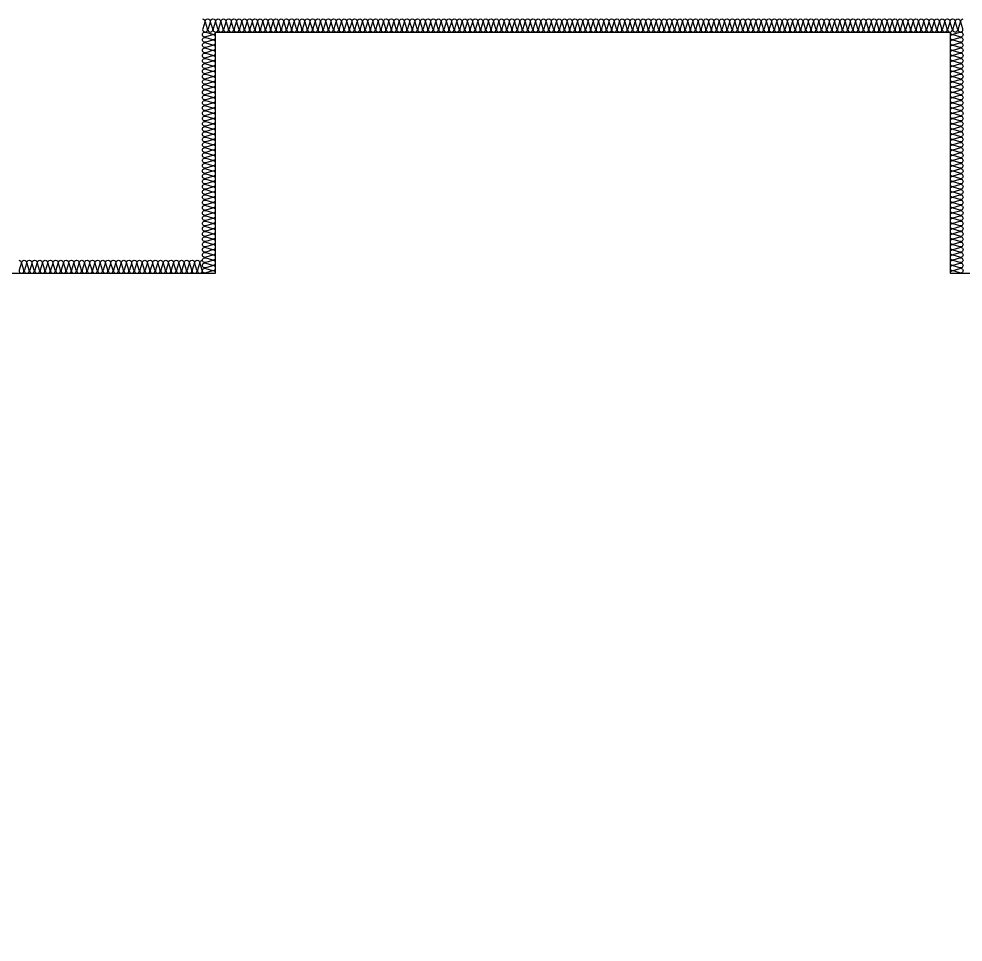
# Model space of a CAD drawing. Header units: millimetres. Extents: x 17311 to 801382, y -242618 to -104888.
# Drawn here: x 349111 to 352711, y -173029 to -169509 of the extents above; entities that cross this region are included whole.
import ezdxf

# ---------------------------------------------------------------- set-up
doc = ezdxf.new("R2010")
doc.units = ezdxf.units.MM
doc.header["$LTSCALE"] = 250
doc.layers.add('ISL', color=251, linetype='Continuous')

msp = doc.modelspace()

# ---------------------------------------------------------------- linework, layer by layer
at = {"layer": 'ISL'}
for points in [[(349810.7, -169509.5, -0.00027), (349810.7, -169509.5, -0.509267), (349819.5, -169521.6), (349811.8, -169547.4, 1.372593), (349829.5, -169547.4), (349821.8, -169521.6, -0.509267), (349830.7, -169509.5, -0.509267), (349839.5, -169521.6), (349831.8, -169547.4, 1.372593), (349849.5, -169547.4), (349841.8, -169521.6, -0.509267), (349850.7, -169509.5, -0.509267), (349859.5, -169521.6), (349851.8, -169547.4, 1.372593), (349869.5, -169547.4), (349861.8, -169521.6, -0.509267), (349870.7, -169509.5, -0.509267), (349879.5, -169521.6), (349871.8, -169547.4, 1.372593), (349889.5, -169547.4), (349881.8, -169521.6, -0.509267), (349890.7, -169509.5, -0.509267), (349899.5, -169521.6), (349891.8, -169547.4, 1.372593), (349909.5, -169547.4), (349901.8, -169521.6, -0.509267), (349910.7, -169509.5, -0.509267), (349919.5, -169521.6), (349911.8, -169547.4, 1.372593), (349929.5, -169547.4), (349921.8, -169521.6, -0.509267), (349930.7, -169509.5, -0.509267), (349939.5, -169521.6), (349931.8, -169547.4, 1.372593), (349949.5, -169547.4), (349941.8, -169521.6, -0.509267), (349950.7, -169509.5, -0.509267), (349959.5, -169521.6), (349951.8, -169547.4, 1.372593), (349969.5, -169547.4), (349961.8, -169521.6, -0.509267), (349970.7, -169509.5, -0.509267), (349979.5, -169521.6), (349971.8, -169547.4, 1.372593), (349989.5, -169547.4), (349981.8, -169521.6, -0.509267), (349990.7, -169509.5, -0.509267), (349999.5, -169521.6), (349991.8, -169547.4, 1.372593), (350009.5, -169547.4), (350001.8, -169521.6, -0.509267), (350010.7, -169509.5, -0.509267), (350019.5, -169521.6), (350011.8, -169547.4, 1.372593), (350029.5, -169547.4), (350021.8, -169521.6, -0.509267), (350030.7, -169509.5, -0.509267), (350039.5, -169521.6), (350031.8, -169547.4, 1.372593), (350049.5, -169547.4), (350041.8, -169521.6, -0.509267), (350050.7, -169509.5, -0.509267), (350059.5, -169521.6), (350051.8, -169547.4, 1.372593), (350069.5, -169547.4), (350061.8, -169521.6, -0.509267), (350070.7, -169509.5, -0.509267), (350079.5, -169521.6), (350071.8, -169547.4, 1.372593), (350089.5, -169547.4), (350081.8, -169521.6, -0.509267), (350090.7, -169509.5, -0.509267), (350099.5, -169521.6), (350091.8, -169547.4, 1.372593), (350109.5, -169547.4), (350101.8, -169521.6, -0.509267), (350110.7, -169509.5, -0.509267), (350119.5, -169521.6), (350111.8, -169547.4, 1.372593), (350129.5, -169547.4), (350121.8, -169521.6, -0.509267), (350130.7, -169509.5, -0.509267), (350139.5, -169521.6), (350131.8, -169547.4, 1.372593), (350149.5, -169547.4), (350141.8, -169521.6, -0.509267), (350150.7, -169509.5, -0.509267), (350159.5, -169521.6), (350151.8, -169547.4, 1.372593), (350169.5, -169547.4), (350161.8, -169521.6, -0.509267), (350170.7, -169509.5, -0.509267), (350179.5, -169521.6), (350171.8, -169547.4, 1.372593), (350189.5, -169547.4), (350181.8, -169521.6, -0.509267), (350190.7, -169509.5, -0.509267), (350199.5, -169521.6), (350191.8, -169547.4, 1.372593), (350209.5, -169547.4), (350201.8, -169521.6, -0.509267), (350210.7, -169509.5, -0.509267), (350219.5, -169521.6), (350211.8, -169547.4, 1.372593), (350229.5, -169547.4), (350221.8, -169521.6, -0.509267), (350230.7, -169509.5, -0.509267), (350239.5, -169521.6), (350231.8, -169547.4, 1.372593), (350249.5, -169547.4), (350241.8, -169521.6, -0.509267), (350250.7, -169509.5, -0.509267), (350259.5, -169521.6), (350251.8, -169547.4, 1.372593), (350269.5, -169547.4), (350261.8, -169521.6, -0.509267), (350270.7, -169509.5, -0.509267), (350279.5, -169521.6), (350271.8, -169547.4, 1.372593), (350289.5, -169547.4), (350281.8, -169521.6, -0.509267), (350290.7, -169509.5, -0.509267), (350299.5, -169521.6), (350291.8, -169547.4, 1.372593), (350309.5, -169547.4), (350301.8, -169521.6, -0.509267), (350310.7, -169509.5, -0.509267), (350319.5, -169521.6), (350311.8, -169547.4, 1.372593), (350329.5, -169547.4), (350321.8, -169521.6, -0.509267), (350330.7, -169509.5, -0.509267), (350339.5, -169521.6), (350331.8, -169547.4, 1.372593), (350349.5, -169547.4), (350341.8, -169521.6, -0.509267), (350350.7, -169509.5, -0.509267), (350359.5, -169521.6), (350351.8, -169547.4, 1.372593), (350369.5, -169547.4), (350361.8, -169521.6, -0.509267), (350370.7, -169509.5, -0.509267), (350379.5, -169521.6), (350371.8, -169547.4, 1.372593), (350389.5, -169547.4), (350381.8, -169521.6, -0.509267), (350390.7, -169509.5, -0.509267), (350399.5, -169521.6), (350391.8, -169547.4, 1.372593), (350409.5, -169547.4), (350401.8, -169521.6, -0.509267), (350410.7, -169509.5, -0.509267), (350419.5, -169521.6), (350411.8, -169547.4, 1.372593), (350429.5, -169547.4), (350421.8, -169521.6, -0.509267), (350430.7, -169509.5, -0.509267), (350439.5, -169521.6), (350431.8, -169547.4, 1.372593), (350449.5, -169547.4), (350441.8, -169521.6, -0.509267), (350450.7, -169509.5, -0.509267), (350459.5, -169521.6), (350451.8, -169547.4, 1.372593), (350469.5, -169547.4), (350461.8, -169521.6, -0.509267), (350470.7, -169509.5, -0.509267), (350479.5, -169521.6), (350471.8, -169547.4, 1.372593), (350489.5, -169547.4), (350481.8, -169521.6, -0.509267), (350490.7, -169509.5, -0.509267), (350499.5, -169521.6), (350491.8, -169547.4, 1.372593), (350509.5, -169547.4), (350501.8, -169521.6, -0.509267), (350510.7, -169509.5, -0.509267), (350519.5, -169521.6), (350511.8, -169547.4, 1.372593), (350529.5, -169547.4), (350521.8, -169521.6, -0.509267), (350530.7, -169509.5, -0.509267), (350539.5, -169521.6), (350531.8, -169547.4, 1.372593), (350549.5, -169547.4), (350541.8, -169521.6, -0.509267), (350550.7, -169509.5, -0.509267), (350559.5, -169521.6), (350551.8, -169547.4, 1.372593), (350569.5, -169547.4), (350561.8, -169521.6, -0.509267), (350570.7, -169509.5, -0.509267), (350579.5, -169521.6), (350571.8, -169547.4, 1.372593), (350589.5, -169547.4), (350581.8, -169521.6, -0.509267), (350590.7, -169509.5, -0.509267), (350599.5, -169521.6), (350591.8, -169547.4, 1.372593), (350609.5, -169547.4), (350601.8, -169521.6, -0.509267), (350610.7, -169509.5, -0.509267), (350619.5, -169521.6), (350611.8, -169547.4, 1.372593), (350629.5, -169547.4), (350621.8, -169521.6, -0.509267), (350630.7, -169509.5, -0.509267), (350639.5, -169521.6), (350631.8, -169547.4, 1.372593), (350649.5, -169547.4), (350641.8, -169521.6, -0.509267), (350650.7, -169509.5, -0.509267), (350659.5, -169521.6), (350651.8, -169547.4, 1.372593), (350669.5, -169547.4), (350661.8, -169521.6, -0.509267), (350670.7, -169509.5, -0.509267), (350679.5, -169521.6), (350671.8, -169547.4, 1.372593), (350689.5, -169547.4), (350681.8, -169521.6, -0.509267), (350690.7, -169509.5, -0.509267), (350699.5, -169521.6), (350691.8, -169547.4, 1.372593), (350709.5, -169547.4), (350701.8, -169521.6, -0.509267), (350710.7, -169509.5, -0.509267), (350719.5, -169521.6), (350711.8, -169547.4, 1.372593), (350729.5, -169547.4), (350721.8, -169521.6, -0.509267), (350730.7, -169509.5, -0.509267), (350739.5, -169521.6), (350731.8, -169547.4, 1.372593), (350749.5, -169547.4), (350741.8, -169521.6, -0.509267), (350750.7, -169509.5, -0.509267), (350759.5, -169521.6), (350751.8, -169547.4, 1.372593), (350769.5, -169547.4), (350761.8, -169521.6, -0.509267), (350770.7, -169509.5, -0.509267), (350779.5, -169521.6), (350771.8, -169547.4, 1.372593), (350789.5, -169547.4), (350781.8, -169521.6, -0.509267), (350790.7, -169509.5, -0.509267), (350799.5, -169521.6), (350791.8, -169547.4, 1.372593), (350809.5, -169547.4), (350801.8, -169521.6, -0.509267), (350810.7, -169509.5, -0.509267), (350819.5, -169521.6), (350811.8, -169547.4, 1.372593), (350829.5, -169547.4), (350821.8, -169521.6, -0.509267), (350830.7, -169509.5, -0.509267), (350839.5, -169521.6), (350831.8, -169547.4, 1.372593), (350849.5, -169547.4), (350841.8, -169521.6, -0.509267), (350850.7, -169509.5, -0.509267), (350859.5, -169521.6), (350851.8, -169547.4, 1.372593), (350869.5, -169547.4), (350861.8, -169521.6, -0.509267), (350870.7, -169509.5, -0.509267), (350879.5, -169521.6), (350871.8, -169547.4, 1.372593), (350889.5, -169547.4), (350881.8, -169521.6, -0.509267), (350890.7, -169509.5, -0.509267), (350899.5, -169521.6), (350891.8, -169547.4, 1.372593), (350909.5, -169547.4), (350901.8, -169521.6, -0.509267), (350910.7, -169509.5, -0.509267), (350919.5, -169521.6), (350911.8, -169547.4, 1.372593), (350929.5, -169547.4), (350921.8, -169521.6, -0.509267), (350930.7, -169509.5, -0.509267), (350939.5, -169521.6), (350931.8, -169547.4, 1.372593), (350949.5, -169547.4), (350941.8, -169521.6, -0.509267), (350950.7, -169509.5, -0.509267), (350959.5, -169521.6), (350951.8, -169547.4, 1.372593), (350969.5, -169547.4), (350961.8, -169521.6, -0.509267), (350970.7, -169509.5, -0.509267), (350979.5, -169521.6), (350971.8, -169547.4, 1.372593), (350989.5, -169547.4), (350981.8, -169521.6, -0.509267), (350990.7, -169509.5, -0.509267), (350999.5, -169521.6), (350991.8, -169547.4, 1.372593), (351009.5, -169547.4), (351001.8, -169521.6, -0.509267), (351010.7, -169509.5, -0.509267), (351019.5, -169521.6), (351011.8, -169547.4, 1.372593), (351029.5, -169547.4), (351021.8, -169521.6, -0.509267), (351030.7, -169509.5, -0.509267), (351039.5, -169521.6), (351031.8, -169547.4, 1.372593), (351049.5, -169547.4), (351041.8, -169521.6, -0.509267), (351050.7, -169509.5, -0.509267), (351059.5, -169521.6), (351051.8, -169547.4, 1.372593), (351069.5, -169547.4), (351061.8, -169521.6, -0.509267), (351070.7, -169509.5, -0.509267), (351079.5, -169521.6), (351071.8, -169547.4, 1.372593), (351089.5, -169547.4), (351081.8, -169521.6, -0.509267), (351090.7, -169509.5, -0.509267), (351099.5, -169521.6), (351091.8, -169547.4, 1.372593), (351109.5, -169547.4), (351101.8, -169521.6, -0.509267), (351110.7, -169509.5, -0.509267), (351119.5, -169521.6), (351111.8, -169547.4, 1.372593), (351129.5, -169547.4), (351121.8, -169521.6, -0.509267), (351130.7, -169509.5, -0.509267), (351139.5, -169521.6), (351131.8, -169547.4, 1.372593), (351149.5, -169547.4), (351141.8, -169521.6, -0.509267), (351150.7, -169509.5, -0.509267), (351159.5, -169521.6), (351151.8, -169547.4, 1.372593), (351169.5, -169547.4), (351161.8, -169521.6, -0.509267), (351170.7, -169509.5, -0.509267), (351179.5, -169521.6), (351171.8, -169547.4, 1.372593), (351189.5, -169547.4), (351181.8, -169521.6, -0.509267), (351190.7, -169509.5, -0.509267), (351199.5, -169521.6), (351191.8, -169547.4, 1.372593), (351209.5, -169547.4), (351201.8, -169521.6, -0.509267), (351210.7, -169509.5, -0.509267), (351219.5, -169521.6), (351211.8, -169547.4, 1.372593), (351229.5, -169547.4), (351221.8, -169521.6, -0.509267), (351230.7, -169509.5, -0.509267), (351239.5, -169521.6), (351231.8, -169547.4, 1.372593), (351249.5, -169547.4), (351241.8, -169521.6, -0.509267), (351250.7, -169509.5, -0.509267), (351259.5, -169521.6), (351251.8, -169547.4, 1.372593), (351269.5, -169547.4), (351261.8, -169521.6, -0.509267), (351270.7, -169509.5, -0.509267), (351279.5, -169521.6), (351271.8, -169547.4, 1.372593), (351289.5, -169547.4), (351281.8, -169521.6, -0.509267), (351290.7, -169509.5, -0.509267), (351299.5, -169521.6), (351291.8, -169547.4, 1.372593), (351309.5, -169547.4), (351301.8, -169521.6, -0.509267), (351310.7, -169509.5, -0.509267), (351319.5, -169521.6), (351311.8, -169547.4, 1.372593), (351329.5, -169547.4), (351321.8, -169521.6, -0.509267), (351330.7, -169509.5, -0.509267), (351339.5, -169521.6), (351331.8, -169547.4, 1.372593), (351349.5, -169547.4), (351341.8, -169521.6, -0.509267), (351350.7, -169509.5, -0.509267), (351359.5, -169521.6), (351351.8, -169547.4, 1.372593), (351369.5, -169547.4), (351361.8, -169521.6, -0.509267), (351370.7, -169509.5, -0.509267), (351379.5, -169521.6), (351371.8, -169547.4, 1.372593), (351389.5, -169547.4), (351381.8, -169521.6, -0.509267), (351390.7, -169509.5, -0.509267), (351399.5, -169521.6), (351391.8, -169547.4, 1.372593), (351409.5, -169547.4), (351401.8, -169521.6, -0.509267), (351410.7, -169509.5, -0.509267), (351419.5, -169521.6), (351411.8, -169547.4, 1.372593), (351429.5, -169547.4), (351421.8, -169521.6, -0.509267), (351430.7, -169509.5, -0.509267), (351439.5, -169521.6), (351431.8, -169547.4, 1.372593), (351449.5, -169547.4), (351441.8, -169521.6, -0.509267), (351450.7, -169509.5, -0.509267), (351459.5, -169521.6), (351451.8, -169547.4, 1.372593), (351469.5, -169547.4), (351461.8, -169521.6, -0.509267), (351470.7, -169509.5, -0.509267), (351479.5, -169521.6), (351471.8, -169547.4, 1.372593), (351489.5, -169547.4), (351481.8, -169521.6, -0.509267), (351490.7, -169509.5, -0.509267), (351499.5, -169521.6), (351491.8, -169547.4, 1.372593), (351509.5, -169547.4), (351501.8, -169521.6, -0.509267), (351510.7, -169509.5, -0.509267), (351519.5, -169521.6), (351511.8, -169547.4, 1.372593), (351529.5, -169547.4), (351521.8, -169521.6, -0.509267), (351530.7, -169509.5, -0.509267), (351539.5, -169521.6), (351531.8, -169547.4, 1.372593), (351549.5, -169547.4), (351541.8, -169521.6, -0.509267), (351550.7, -169509.5, -0.509267), (351559.5, -169521.6), (351551.8, -169547.4, 1.372593), (351569.5, -169547.4), (351561.8, -169521.6, -0.509267), (351570.7, -169509.5, -0.509267), (351579.5, -169521.6), (351571.8, -169547.4, 1.372593), (351589.5, -169547.4), (351581.8, -169521.6, -0.509267), (351590.7, -169509.5, -0.509267), (351599.5, -169521.6), (351591.8, -169547.4, 1.372593), (351609.5, -169547.4), (351601.8, -169521.6, -0.509267), (351610.7, -169509.5, -0.509267), (351619.5, -169521.6), (351611.8, -169547.4, 1.372593), (351629.5, -169547.4), (351621.8, -169521.6, -0.509267), (351630.7, -169509.5, -0.509267), (351639.5, -169521.6), (351631.8, -169547.4, 1.372593), (351649.5, -169547.4), (351641.8, -169521.6, -0.509267), (351650.7, -169509.5, -0.509267), (351659.5, -169521.6), (351651.8, -169547.4, 1.372593), (351669.5, -169547.4), (351661.8, -169521.6, -0.509267), (351670.7, -169509.5, -0.509267), (351679.5, -169521.6), (351671.8, -169547.4, 1.372593), (351689.5, -169547.4), (351681.8, -169521.6, -0.509267), (351690.7, -169509.5, -0.509267), (351699.5, -169521.6), (351691.8, -169547.4, 1.372593), (351709.5, -169547.4), (351701.8, -169521.6, -0.509267), (351710.7, -169509.5, -0.509267), (351719.5, -169521.6), (351711.8, -169547.4, 1.372593), (351729.5, -169547.4), (351721.8, -169521.6, -0.509267), (351730.7, -169509.5, -0.509267), (351739.5, -169521.6), (351731.8, -169547.4, 1.372593), (351749.5, -169547.4), (351741.8, -169521.6, -0.509267), (351750.7, -169509.5, -0.509267), (351759.5, -169521.6), (351751.8, -169547.4, 1.372593), (351769.5, -169547.4), (351761.8, -169521.6, -0.509267), (351770.7, -169509.5, -0.509267), (351779.5, -169521.6), (351771.8, -169547.4, 1.372593), (351789.5, -169547.4), (351781.8, -169521.6, -0.509267), (351790.7, -169509.5, -0.509267), (351799.5, -169521.6), (351791.8, -169547.4, 1.372593), (351809.5, -169547.4), (351801.8, -169521.6, -0.509267), (351810.7, -169509.5, -0.509267), (351819.5, -169521.6), (351811.8, -169547.4, 1.372593), (351829.5, -169547.4), (351821.8, -169521.6, -0.509267), (351830.7, -169509.5, -0.509267), (351839.5, -169521.6), (351831.8, -169547.4, 1.372593), (351849.5, -169547.4), (351841.8, -169521.6, -0.509267), (351850.7, -169509.5, -0.509267), (351859.5, -169521.6), (351851.8, -169547.4, 1.372593), (351869.5, -169547.4), (351861.8, -169521.6, -0.509267), (351870.7, -169509.5, -0.509267), (351879.5, -169521.6), (351871.8, -169547.4, 1.372593), (351889.5, -169547.4), (351881.8, -169521.6, -0.509267), (351890.7, -169509.5, -0.509267), (351899.5, -169521.6), (351891.8, -169547.4, 1.372593), (351909.5, -169547.4), (351901.8, -169521.6, -0.509267), (351910.7, -169509.5, -0.509267), (351919.5, -169521.6), (351911.8, -169547.4, 1.372593), (351929.5, -169547.4), (351921.8, -169521.6, -0.509267), (351930.7, -169509.5, -0.509267), (351939.5, -169521.6), (351931.8, -169547.4, 1.372593), (351949.5, -169547.4), (351941.8, -169521.6, -0.509267), (351950.7, -169509.5, -0.509267), (351959.5, -169521.6), (351951.8, -169547.4, 1.372593), (351969.5, -169547.4), (351961.8, -169521.6, -0.509267), (351970.7, -169509.5, -0.509267), (351979.5, -169521.6), (351971.8, -169547.4, 1.372593), (351989.5, -169547.4), (351981.8, -169521.6, -0.509267), (351990.7, -169509.5, -0.509267), (351999.5, -169521.6), (351991.8, -169547.4, 1.372593), (352009.5, -169547.4), (352001.8, -169521.6, -0.509267), (352010.7, -169509.5, -0.509267), (352019.5, -169521.6), (352011.8, -169547.4, 1.372593), (352029.5, -169547.4), (352021.8, -169521.6, -0.509267), (352030.7, -169509.5, -0.509267), (352039.5, -169521.6), (352031.8, -169547.4, 1.372593), (352049.5, -169547.4), (352041.8, -169521.6, -0.509267), (352050.7, -169509.5, -0.509267), (352059.5, -169521.6), (352051.8, -169547.4, 1.372593), (352069.5, -169547.4), (352061.8, -169521.6, -0.509267), (352070.7, -169509.5, -0.509267), (352079.5, -169521.6), (352071.8, -169547.4, 1.372593), (352089.5, -169547.4), (352081.8, -169521.6, -0.509267), (352090.7, -169509.5, -0.509267), (352099.5, -169521.6), (352091.8, -169547.4, 1.372593), (352109.5, -169547.4), (352101.8, -169521.6, -0.509267), (352110.7, -169509.5, -0.509267), (352119.5, -169521.6), (352111.8, -169547.4, 1.372593), (352129.5, -169547.4), (352121.8, -169521.6, -0.509267), (352130.7, -169509.5, -0.509267), (352139.5, -169521.6), (352131.8, -169547.4, 1.372593), (352149.5, -169547.4), (352141.8, -169521.6, -0.509267), (352150.7, -169509.5, -0.509267), (352159.5, -169521.6), (352151.8, -169547.4, 1.372593), (352169.5, -169547.4), (352161.8, -169521.6, -0.509267), (352170.7, -169509.5, -0.509267), (352179.5, -169521.6), (352171.8, -169547.4, 1.372593), (352189.5, -169547.4), (352181.8, -169521.6, -0.509267), (352190.7, -169509.5, -0.509267), (352199.5, -169521.6), (352191.8, -169547.4, 1.372593), (352209.5, -169547.4), (352201.8, -169521.6, -0.509267), (352210.7, -169509.5, -0.509267), (352219.5, -169521.6), (352211.8, -169547.4, 1.372593), (352229.5, -169547.4), (352221.8, -169521.6, -0.509267), (352230.7, -169509.5, -0.509267), (352239.5, -169521.6), (352231.8, -169547.4, 1.372593), (352249.5, -169547.4), (352241.8, -169521.6, -0.509267), (352250.7, -169509.5, -0.509267), (352259.5, -169521.6), (352251.8, -169547.4, 1.372593), (352269.5, -169547.4), (352261.8, -169521.6, -0.509267), (352270.7, -169509.5, -0.509267), (352279.5, -169521.6), (352271.8, -169547.4, 1.372593), (352289.5, -169547.4), (352281.8, -169521.6, -0.509267), (352290.7, -169509.5, -0.509267), (352299.5, -169521.6), (352291.8, -169547.4, 1.372593), (352309.5, -169547.4), (352301.8, -169521.6, -0.509267), (352310.7, -169509.5, -0.509267), (352319.5, -169521.6), (352311.8, -169547.4, 1.372593), (352329.5, -169547.4), (352321.8, -169521.6, -0.509267), (352330.7, -169509.5, -0.509267), (352339.5, -169521.6), (352331.8, -169547.4, 1.372593), (352349.5, -169547.4), (352341.8, -169521.6, -0.509267), (352350.7, -169509.5, -0.509267), (352359.5, -169521.6), (352351.8, -169547.4, 1.372593), (352369.5, -169547.4), (352361.8, -169521.6, -0.509267), (352370.7, -169509.5, -0.509267), (352379.5, -169521.6), (352371.8, -169547.4, 1.372593), (352389.5, -169547.4), (352381.8, -169521.6, -0.509267), (352390.7, -169509.5, -0.509267), (352399.5, -169521.6), (352391.8, -169547.4, 1.372593), (352409.5, -169547.4), (352401.8, -169521.6, -0.509267), (352410.7, -169509.5, -0.509267), (352419.5, -169521.6), (352411.8, -169547.4, 1.372593), (352429.5, -169547.4), (352421.8, -169521.6, -0.509267), (352430.7, -169509.5, -0.509267), (352439.5, -169521.6), (352431.8, -169547.4, 1.372593), (352449.5, -169547.4), (352441.8, -169521.6, -0.509267), (352450.7, -169509.5, -0.509267), (352459.5, -169521.6), (352451.8, -169547.4, 1.372593), (352469.5, -169547.4), (352461.8, -169521.6, -0.509267), (352470.7, -169509.5, -0.509267), (352479.5, -169521.6), (352471.8, -169547.4, 1.372593), (352489.5, -169547.4), (352481.8, -169521.6, -0.509267), (352490.7, -169509.5, -0.509267), (352499.5, -169521.6), (352491.8, -169547.4, 1.372593), (352509.5, -169547.4), (352501.8, -169521.6, -0.509267), (352510.7, -169509.5, -0.509267), (352519.5, -169521.6), (352511.8, -169547.4, 1.372593), (352529.5, -169547.4), (352521.8, -169521.6, -0.509267), (352530.7, -169509.5, -0.509267), (352539.5, -169521.6), (352531.8, -169547.4, 1.372593), (352549.5, -169547.4), (352541.8, -169521.6, -0.509267), (352550.7, -169509.5, -0.509267), (352559.5, -169521.6), (352551.8, -169547.4, 1.372593), (352569.5, -169547.4), (352561.8, -169521.6, -0.509267), (352570.7, -169509.5, -0.509267), (352579.5, -169521.6), (352571.8, -169547.4, 1.372593), (352589.5, -169547.4), (352581.8, -169521.6, -0.509267), (352590.7, -169509.5, -0.509267), (352599.5, -169521.6), (352591.8, -169547.4, 1.372593), (352609.5, -169547.4), (352601.8, -169521.6, -0.509267), (352610.7, -169509.5, -0.509267), (352619.5, -169521.6), (352611.8, -169547.4, 1.372593), (352629.5, -169547.4), (352621.8, -169521.6, -0.509267), (352630.7, -169509.5, -0.509267), (352639.5, -169521.6), (352631.8, -169547.4, 1.372593), (352649.5, -169547.4), (352641.8, -169521.6, -0.509267), (352650.7, -169509.5, -0.509267), (352659.5, -169521.6), (352651.8, -169547.4, 1.372593), (352669.5, -169547.4), (352661.8, -169521.6, -0.509267), (352670.7, -169509.5, -0.509267), (352679.5, -169521.6), (352671.8, -169547.4, 1.372593), (352689.5, -169547.4), (352681.8, -169521.6, -0.509267), (352690.7, -169509.5, -0.509267), (352699.5, -169521.6), (352691.8, -169547.4, 1.372593), (352709.5, -169547.4), (352701.8, -169521.6, -0.508927), (352710.7, -169509.5, -0.508927)], [(349860.7, -170479.5, 0.509267), (349848.5, -170470.6), (349822.8, -170478.3, -1.372593), (349822.8, -170460.6), (349848.5, -170468.3, 0.509267), (349860.7, -170459.5, 0.509267), (349848.5, -170450.6), (349822.8, -170458.3, -1.372593), (349822.8, -170440.6), (349848.5, -170448.3, 0.509267), (349860.7, -170439.5, 0.509267), (349848.5, -170430.6), (349822.8, -170438.3, -1.372593), (349822.8, -170420.6), (349848.5, -170428.3, 0.509267), (349860.7, -170419.5, 0.509267), (349848.5, -170410.6), (349822.8, -170418.3, -1.372593), (349822.8, -170400.6), (349848.5, -170408.3, 0.509267), (349860.7, -170399.5, 0.509267), (349848.5, -170390.6), (349822.8, -170398.3, -1.372593), (349822.8, -170380.6), (349848.5, -170388.3, 0.509267), (349860.7, -170379.5, 0.509267), (349848.5, -170370.6), (349822.8, -170378.3, -1.372593), (349822.8, -170360.6), (349848.5, -170368.3, 0.509267), (349860.7, -170359.5, 0.509267), (349848.5, -170350.6), (349822.8, -170358.3, -1.372593), (349822.8, -170340.6), (349848.5, -170348.3, 0.509267), (349860.7, -170339.5, 0.509267), (349848.5, -170330.6), (349822.8, -170338.3, -1.372593), (349822.8, -170320.6), (349848.5, -170328.3, 0.509267), (349860.7, -170319.5, 0.509267), (349848.5, -170310.6), (349822.8, -170318.3, -1.372593), (349822.8, -170300.6), (349848.5, -170308.3, 0.509267), (349860.7, -170299.5, 0.509267), (349848.5, -170290.6), (349822.8, -170298.3, -1.372593), (349822.8, -170280.6), (349848.5, -170288.3, 0.509267), (349860.7, -170279.5, 0.509267), (349848.5, -170270.6), (349822.8, -170278.3, -1.372593), (349822.8, -170260.6), (349848.5, -170268.3, 0.509267), (349860.7, -170259.5, 0.509267), (349848.5, -170250.6), (349822.8, -170258.3, -1.372593), (349822.8, -170240.6), (349848.5, -170248.3, 0.509267), (349860.7, -170239.5, 0.509267), (349848.5, -170230.6), (349822.8, -170238.3, -1.372593), (349822.8, -170220.6), (349848.5, -170228.3, 0.509267), (349860.7, -170219.5, 0.509267), (349848.5, -170210.6), (349822.8, -170218.3, -1.372593), (349822.8, -170200.6), (349848.5, -170208.3, 0.509267), (349860.7, -170199.5, 0.509267), (349848.5, -170190.6), (349822.8, -170198.3, -1.372593), (349822.8, -170180.6), (349848.5, -170188.3, 0.509267), (349860.7, -170179.5, 0.509267), (349848.5, -170170.6), (349822.8, -170178.3, -1.372593), (349822.8, -170160.6), (349848.5, -170168.3, 0.509267), (349860.7, -170159.5, 0.509267), (349848.5, -170150.6), (349822.8, -170158.3, -1.372593), (349822.8, -170140.6), (349848.5, -170148.3, 0.509267), (349860.7, -170139.5, 0.509267), (349848.5, -170130.6), (349822.8, -170138.3, -1.372593), (349822.8, -170120.6), (349848.5, -170128.3, 0.509267), (349860.7, -170119.5, 0.509267), (349848.5, -170110.6), (349822.8, -170118.3, -1.372593), (349822.8, -170100.6), (349848.5, -170108.3, 0.509267), (349860.7, -170099.5, 0.509267), (349848.5, -170090.6), (349822.8, -170098.3, -1.372593), (349822.8, -170080.6), (349848.5, -170088.3, 0.509267), (349860.7, -170079.5, 0.509267), (349848.5, -170070.6), (349822.8, -170078.3, -1.372593), (349822.8, -170060.6), (349848.5, -170068.3, 0.509267), (349860.7, -170059.5, 0.509267), (349848.5, -170050.6), (349822.8, -170058.3, -1.372593), (349822.8, -170040.6), (349848.5, -170048.3, 0.509267), (349860.7, -170039.5, 0.509267), (349848.5, -170030.6), (349822.8, -170038.3, -1.372593), (349822.8, -170020.6), (349848.5, -170028.3, 0.509267), (349860.7, -170019.5, 0.509267), (349848.5, -170010.6), (349822.8, -170018.3, -1.372593), (349822.8, -170000.6), (349848.5, -170008.3, 0.509267), (349860.7, -169999.5, 0.509267), (349848.5, -169990.6), (349822.8, -169998.3, -1.372593), (349822.8, -169980.6), (349848.5, -169988.3, 0.509267), (349860.7, -169979.5, 0.509267), (349848.5, -169970.6), (349822.8, -169978.3, -1.372593), (349822.8, -169960.6), (349848.5, -169968.3, 0.509267), (349860.7, -169959.5, 0.509267), (349848.5, -169950.6), (349822.8, -169958.3, -1.372593), (349822.8, -169940.6), (349848.5, -169948.3, 0.509267), (349860.7, -169939.5, 0.509267), (349848.5, -169930.6), (349822.8, -169938.3, -1.372593), (349822.8, -169920.6), (349848.5, -169928.3, 0.509267), (349860.7, -169919.5, 0.509267), (349848.5, -169910.6), (349822.8, -169918.3, -1.372593), (349822.8, -169900.6), (349848.5, -169908.3, 0.509267), (349860.7, -169899.5, 0.509267), (349848.5, -169890.6), (349822.8, -169898.3, -1.372593), (349822.8, -169880.6), (349848.5, -169888.3, 0.509267), (349860.7, -169879.5, 0.509267), (349848.5, -169870.6), (349822.8, -169878.3, -1.372593), (349822.8, -169860.6), (349848.5, -169868.3, 0.509267), (349860.7, -169859.5, 0.509267), (349848.5, -169850.6), (349822.8, -169858.3, -1.372593), (349822.8, -169840.6), (349848.5, -169848.3, 0.509267), (349860.7, -169839.5, 0.509267), (349848.5, -169830.6), (349822.8, -169838.3, -1.372593), (349822.8, -169820.6), (349848.5, -169828.3, 0.509267), (349860.7, -169819.5, 0.509267), (349848.5, -169810.6), (349822.8, -169818.3, -1.372593), (349822.8, -169800.6), (349848.5, -169808.3, 0.509267), (349860.7, -169799.5, 0.509267), (349848.5, -169790.6), (349822.8, -169798.3, -1.372593), (349822.8, -169780.6), (349848.5, -169788.3, 0.509267), (349860.7, -169779.5, 0.509267), (349848.5, -169770.6), (349822.8, -169778.3, -1.372593), (349822.8, -169760.6), (349848.5, -169768.3, 0.509267), (349860.7, -169759.5, 0.509267), (349848.5, -169750.6), (349822.8, -169758.3, -1.372593), (349822.8, -169740.6), (349848.5, -169748.3, 0.509267), (349860.7, -169739.5, 0.509267), (349848.5, -169730.6), (349822.8, -169738.3, -1.372593), (349822.8, -169720.6), (349848.5, -169728.3, 0.509267), (349860.7, -169719.5, 0.509267), (349848.5, -169710.6), (349822.8, -169718.3, -1.372593), (349822.8, -169700.6), (349848.5, -169708.3, 0.509267), (349860.7, -169699.5, 0.509267), (349848.5, -169690.6), (349822.8, -169698.3, -1.372593), (349822.8, -169680.6), (349848.5, -169688.3, 0.509267), (349860.7, -169679.5, 0.509267), (349848.5, -169670.6), (349822.8, -169678.3, -1.372593), (349822.8, -169660.6), (349848.5, -169668.3, 0.509267), (349860.7, -169659.5, 0.509267), (349848.5, -169650.6), (349822.8, -169658.3, -1.372593), (349822.8, -169640.6), (349848.5, -169648.3, 0.509267), (349860.7, -169639.5, 0.509267), (349848.5, -169630.6), (349822.8, -169638.3, -1.372593), (349822.8, -169620.6), (349848.5, -169628.3, 0.509267), (349860.7, -169619.5, 0.509267), (349848.5, -169610.6), (349822.8, -169618.3, -1.372593), (349822.8, -169600.6), (349848.5, -169608.3, 0.509267), (349860.7, -169599.5, 0.509267), (349848.5, -169590.6), (349822.8, -169598.3, -1.372593), (349822.8, -169580.6), (349848.5, -169588.3, 0.509267), (349860.7, -169579.5, 0.509267), (349848.5, -169570.6), (349822.8, -169578.3, -1.372593), (349822.8, -169560.6), (349848.5, -169568.3, 0.509267), (349860.7, -169559.5)], [(352660.7, -169559.5, 0.509267), (352672.8, -169568.3), (352698.5, -169560.7, -1.372593), (352698.5, -169578.3), (352672.8, -169570.7, 0.509267), (352660.7, -169579.5, 0.509267), (352672.8, -169588.3), (352698.5, -169580.7, -1.372593), (352698.5, -169598.3), (352672.8, -169590.7, 0.509267), (352660.7, -169599.5, 0.509267), (352672.8, -169608.3), (352698.5, -169600.7, -1.372593), (352698.5, -169618.3), (352672.8, -169610.7, 0.509267), (352660.7, -169619.5, 0.509267), (352672.8, -169628.3), (352698.5, -169620.7, -1.372593), (352698.5, -169638.3), (352672.8, -169630.7, 0.509267), (352660.7, -169639.5, 0.509267), (352672.8, -169648.3), (352698.5, -169640.7, -1.372593), (352698.5, -169658.3), (352672.8, -169650.7, 0.509267), (352660.7, -169659.5, 0.509267), (352672.8, -169668.3), (352698.5, -169660.7, -1.372593), (352698.5, -169678.3), (352672.8, -169670.7, 0.509267), (352660.7, -169679.5, 0.509267), (352672.8, -169688.3), (352698.5, -169680.7, -1.372593), (352698.5, -169698.3), (352672.8, -169690.7, 0.509267), (352660.7, -169699.5, 0.509267), (352672.8, -169708.3), (352698.5, -169700.7, -1.372593), (352698.5, -169718.3), (352672.8, -169710.7, 0.509267), (352660.7, -169719.5, 0.509267), (352672.8, -169728.3), (352698.5, -169720.7, -1.372593), (352698.5, -169738.3), (352672.8, -169730.7, 0.509267), (352660.7, -169739.5, 0.509267), (352672.8, -169748.3), (352698.5, -169740.7, -1.372593), (352698.5, -169758.3), (352672.8, -169750.7, 0.509267), (352660.7, -169759.5, 0.509267), (352672.8, -169768.3), (352698.5, -169760.7, -1.372593), (352698.5, -169778.3), (352672.8, -169770.7, 0.509267), (352660.7, -169779.5, 0.509267), (352672.8, -169788.3), (352698.5, -169780.7, -1.372593), (352698.5, -169798.3), (352672.8, -169790.7, 0.509267), (352660.7, -169799.5, 0.509267), (352672.8, -169808.3), (352698.5, -169800.7, -1.372593), (352698.5, -169818.3), (352672.8, -169810.7, 0.509267), (352660.7, -169819.5, 0.509267), (352672.8, -169828.3), (352698.5, -169820.7, -1.372593), (352698.5, -169838.3), (352672.8, -169830.7, 0.509267), (352660.7, -169839.5, 0.509267), (352672.8, -169848.3), (352698.5, -169840.7, -1.372593), (352698.5, -169858.3), (352672.8, -169850.7, 0.509267), (352660.7, -169859.5, 0.509267), (352672.8, -169868.3), (352698.5, -169860.7, -1.372593), (352698.5, -169878.3), (352672.8, -169870.7, 0.509267), (352660.7, -169879.5, 0.509267), (352672.8, -169888.3), (352698.5, -169880.7, -1.372593), (352698.5, -169898.3), (352672.8, -169890.7, 0.509267), (352660.7, -169899.5, 0.509267), (352672.8, -169908.3), (352698.5, -169900.7, -1.372593), (352698.5, -169918.3), (352672.8, -169910.7, 0.509267), (352660.7, -169919.5, 0.509267), (352672.8, -169928.3), (352698.5, -169920.7, -1.372593), (352698.5, -169938.3), (352672.8, -169930.7, 0.509267), (352660.7, -169939.5, 0.509267), (352672.8, -169948.3), (352698.5, -169940.7, -1.372593), (352698.5, -169958.3), (352672.8, -169950.7, 0.509267), (352660.7, -169959.5, 0.509267), (352672.8, -169968.3), (352698.5, -169960.7, -1.372593), (352698.5, -169978.3), (352672.8, -169970.7, 0.509267), (352660.7, -169979.5, 0.509267), (352672.8, -169988.3), (352698.5, -169980.7, -1.372593), (352698.5, -169998.3), (352672.8, -169990.7, 0.509267), (352660.7, -169999.5, 0.509267), (352672.8, -170008.3), (352698.5, -170000.7, -1.372593), (352698.5, -170018.3), (352672.8, -170010.7, 0.509267), (352660.7, -170019.5, 0.509267), (352672.8, -170028.3), (352698.5, -170020.7, -1.372593), (352698.5, -170038.3), (352672.8, -170030.7, 0.509267), (352660.7, -170039.5, 0.509267), (352672.8, -170048.3), (352698.5, -170040.7, -1.372593), (352698.5, -170058.3), (352672.8, -170050.7, 0.509267), (352660.7, -170059.5, 0.509267), (352672.8, -170068.3), (352698.5, -170060.7, -1.372593), (352698.5, -170078.3), (352672.8, -170070.7, 0.509267), (352660.7, -170079.5, 0.509267), (352672.8, -170088.3), (352698.5, -170080.7, -1.372593), (352698.5, -170098.3), (352672.8, -170090.7, 0.509267), (352660.7, -170099.5, 0.509267), (352672.8, -170108.3), (352698.5, -170100.7, -1.372593), (352698.5, -170118.3), (352672.8, -170110.7, 0.509267), (352660.7, -170119.5, 0.509267), (352672.8, -170128.3), (352698.5, -170120.7, -1.372593), (352698.5, -170138.3), (352672.8, -170130.7, 0.509267), (352660.7, -170139.5, 0.509267), (352672.8, -170148.3), (352698.5, -170140.7, -1.372593), (352698.5, -170158.3), (352672.8, -170150.7, 0.509267), (352660.7, -170159.5, 0.509267), (352672.8, -170168.3), (352698.5, -170160.7, -1.372593), (352698.5, -170178.3), (352672.8, -170170.7, 0.509267), (352660.7, -170179.5, 0.509267), (352672.8, -170188.3), (352698.5, -170180.7, -1.372593), (352698.5, -170198.3), (352672.8, -170190.7, 0.509267), (352660.7, -170199.5, 0.509267), (352672.8, -170208.3), (352698.5, -170200.7, -1.372593), (352698.5, -170218.3), (352672.8, -170210.7, 0.509267), (352660.7, -170219.5, 0.509267), (352672.8, -170228.3), (352698.5, -170220.7, -1.372593), (352698.5, -170238.3), (352672.8, -170230.7, 0.509267), (352660.7, -170239.5, 0.509267), (352672.8, -170248.3), (352698.5, -170240.7, -1.372593), (352698.5, -170258.3), (352672.8, -170250.7, 0.509267), (352660.7, -170259.5, 0.509267), (352672.8, -170268.3), (352698.5, -170260.7, -1.372593), (352698.5, -170278.3), (352672.8, -170270.7, 0.509267), (352660.7, -170279.5, 0.509267), (352672.8, -170288.3), (352698.5, -170280.7, -1.372593), (352698.5, -170298.3), (352672.8, -170290.7, 0.509267), (352660.7, -170299.5, 0.509267), (352672.8, -170308.3), (352698.5, -170300.7, -1.372593), (352698.5, -170318.3), (352672.8, -170310.7, 0.509267), (352660.7, -170319.5, 0.509267), (352672.8, -170328.3), (352698.5, -170320.7, -1.372593), (352698.5, -170338.3), (352672.8, -170330.7, 0.509267), (352660.7, -170339.5, 0.509267), (352672.8, -170348.3), (352698.5, -170340.7, -1.372593), (352698.5, -170358.3), (352672.8, -170350.7, 0.509267), (352660.7, -170359.5, 0.509267), (352672.8, -170368.3), (352698.5, -170360.7, -1.372593), (352698.5, -170378.3), (352672.8, -170370.7, 0.509267), (352660.7, -170379.5, 0.509267), (352672.8, -170388.3), (352698.5, -170380.7, -1.372593), (352698.5, -170398.3), (352672.8, -170390.7, 0.509267), (352660.7, -170399.5, 0.509267), (352672.8, -170408.3), (352698.5, -170400.7, -1.372593), (352698.5, -170418.3), (352672.8, -170410.7, 0.509267), (352660.7, -170419.5, 0.509267), (352672.8, -170428.3), (352698.5, -170420.7, -1.372593), (352698.5, -170438.3), (352672.8, -170430.7, 0.509267), (352660.7, -170439.5, 0.509267), (352672.8, -170448.3), (352698.5, -170440.7, -1.372593), (352698.5, -170458.3), (352672.8, -170450.7, 0.509267), (352660.7, -170459.5, 0.509267), (352672.8, -170468.3), (352698.5, -170460.7, -1.372593), (352698.5, -170478.3), (352672.8, -170470.7, 0.509267), (352660.7, -170479.5)], [(349110.7, -170429.5, -0.509267), (349119.5, -170441.6), (349111.8, -170467.4, 1.372593), (349129.5, -170467.4), (349121.8, -170441.6, -0.509267), (349130.7, -170429.5, -0.509267), (349139.5, -170441.6), (349131.8, -170467.4, 1.372593), (349149.5, -170467.4), (349141.8, -170441.6, -0.509267), (349150.7, -170429.5, -0.509267), (349159.5, -170441.6), (349151.8, -170467.4, 1.372593), (349169.5, -170467.4), (349161.8, -170441.6, -0.509267), (349170.7, -170429.5, -0.509267), (349179.5, -170441.6), (349171.8, -170467.4, 1.372593), (349189.5, -170467.4), (349181.8, -170441.6, -0.509267), (349190.7, -170429.5, -0.509267), (349199.5, -170441.6), (349191.8, -170467.4, 1.372593), (349209.5, -170467.4), (349201.8, -170441.6, -0.509267), (349210.7, -170429.5, -0.509267), (349219.5, -170441.6), (349211.8, -170467.4, 1.372593), (349229.5, -170467.4), (349221.8, -170441.6, -0.509267), (349230.7, -170429.5, -0.509267), (349239.5, -170441.6), (349231.8, -170467.4, 1.372593), (349249.5, -170467.4), (349241.8, -170441.6, -0.509267), (349250.7, -170429.5, -0.509267), (349259.5, -170441.6), (349251.8, -170467.4, 1.372593), (349269.5, -170467.4), (349261.8, -170441.6, -0.509267), (349270.7, -170429.5, -0.509267), (349279.5, -170441.6), (349271.8, -170467.4, 1.372593), (349289.5, -170467.4), (349281.8, -170441.6, -0.509267), (349290.7, -170429.5, -0.509267), (349299.5, -170441.6), (349291.8, -170467.4, 1.372593), (349309.5, -170467.4), (349301.8, -170441.6, -0.509267), (349310.7, -170429.5, -0.509267), (349319.5, -170441.6), (349311.8, -170467.4, 1.372593), (349329.5, -170467.4), (349321.8, -170441.6, -0.509267), (349330.7, -170429.5, -0.509267), (349339.5, -170441.6), (349331.8, -170467.4, 1.372593), (349349.5, -170467.4), (349341.8, -170441.6, -0.509267), (349350.7, -170429.5, -0.509267), (349359.5, -170441.6), (349351.8, -170467.4, 1.372593), (349369.5, -170467.4), (349361.8, -170441.6, -0.509267), (349370.7, -170429.5, -0.509267), (349379.5, -170441.6), (349371.8, -170467.4, 1.372593), (349389.5, -170467.4), (349381.8, -170441.6, -0.509267), (349390.7, -170429.5, -0.509267), (349399.5, -170441.6), (349391.8, -170467.4, 1.372593), (349409.5, -170467.4), (349401.8, -170441.6, -0.509267), (349410.7, -170429.5, -0.509267), (349419.5, -170441.6), (349411.8, -170467.4, 1.372593), (349429.5, -170467.4), (349421.8, -170441.6, -0.509267), (349430.7, -170429.5, -0.509267), (349439.5, -170441.6), (349431.8, -170467.4, 1.372593), (349449.5, -170467.4), (349441.8, -170441.6, -0.509267), (349450.7, -170429.5, -0.509267), (349459.5, -170441.6), (349451.8, -170467.4, 1.372593), (349469.5, -170467.4), (349461.8, -170441.6, -0.509267), (349470.7, -170429.5, -0.509267), (349479.5, -170441.6), (349471.8, -170467.4, 1.372593), (349489.5, -170467.4), (349481.8, -170441.6, -0.509267), (349490.7, -170429.5, -0.509267), (349499.5, -170441.6), (349491.8, -170467.4, 1.372593), (349509.5, -170467.4), (349501.8, -170441.6, -0.509267), (349510.7, -170429.5, -0.509267), (349519.5, -170441.6), (349511.8, -170467.4, 1.372593), (349529.5, -170467.4), (349521.8, -170441.6, -0.509267), (349530.7, -170429.5, -0.509267), (349539.5, -170441.6), (349531.8, -170467.4, 1.372593), (349549.5, -170467.4), (349541.8, -170441.6, -0.509267), (349550.7, -170429.5, -0.509267), (349559.5, -170441.6), (349551.8, -170467.4, 1.372593), (349569.5, -170467.4), (349561.8, -170441.6, -0.509267), (349570.7, -170429.5, -0.509267), (349579.5, -170441.6), (349571.8, -170467.4, 1.372593), (349589.5, -170467.4), (349581.8, -170441.6, -0.509267), (349590.7, -170429.5, -0.509267), (349599.5, -170441.6), (349591.8, -170467.4, 1.372593), (349609.5, -170467.4), (349601.8, -170441.6, -0.509267), (349610.7, -170429.5, -0.509267), (349619.5, -170441.6), (349611.8, -170467.4, 1.372593), (349629.5, -170467.4), (349621.8, -170441.6, -0.509267), (349630.7, -170429.5, -0.509267), (349639.5, -170441.6), (349631.8, -170467.4, 1.372593), (349649.5, -170467.4), (349641.8, -170441.6, -0.509267), (349650.7, -170429.5, -0.509267), (349659.5, -170441.6), (349651.8, -170467.4, 1.372593), (349669.5, -170467.4), (349661.8, -170441.6, -0.509267), (349670.7, -170429.5, -0.509267), (349679.5, -170441.6), (349671.8, -170467.4, 1.372593), (349689.5, -170467.4), (349681.8, -170441.6, -0.509267), (349690.7, -170429.5, -0.509267), (349699.5, -170441.6), (349691.8, -170467.4, 1.372593), (349709.5, -170467.4), (349701.8, -170441.6, -0.509267), (349710.7, -170429.5, -0.509267), (349719.5, -170441.6), (349711.8, -170467.4, 1.372593), (349729.5, -170467.4), (349721.8, -170441.6, -0.509267), (349730.7, -170429.5, -0.509267), (349739.5, -170441.6), (349731.8, -170467.4, 1.372593), (349749.5, -170467.4), (349741.8, -170441.6, -0.509267), (349750.7, -170429.5, -0.509267), (349759.5, -170441.6), (349751.8, -170467.4, 1.372593), (349769.5, -170467.4), (349761.8, -170441.6, -0.509267), (349770.7, -170429.5, -0.509267), (349779.5, -170441.6), (349771.8, -170467.4, 1.372593), (349789.5, -170467.4), (349781.8, -170441.6, -0.509267), (349790.7, -170429.5, -0.509267), (349799.5, -170441.6), (349791.8, -170467.4, 1.372593), (349809.5, -170467.4), (349801.8, -170441.6, -0.509267), (349810.7, -170429.5)]]:
    msp.add_lwpolyline(points, format="xyb", dxfattribs=at)
msp.add_lwpolyline([(345460.7, -170479.5), (346260.7, -170479.5), (346260.7, -169559.5), (349060.7, -169559.5), (349060.7, -170479.5), (349860.7, -170479.5), (349860.7, -169559.5), (352660.7, -169559.5), (352660.7, -170479.5), (353460.7, -170479.5), (353460.7, -169559.5), (356260.7, -169559.5), (356260.7, -170479.5), (357060.7, -170479.5), (357060.7, -169559.5), (359860.7, -169559.5), (359860.7, -170479.5), (360610.7, -170479.5), (360610.7, -173029.5), (360660.7, -173029.5)], dxfattribs=at)

doc.saveas('drawing.dxf')
